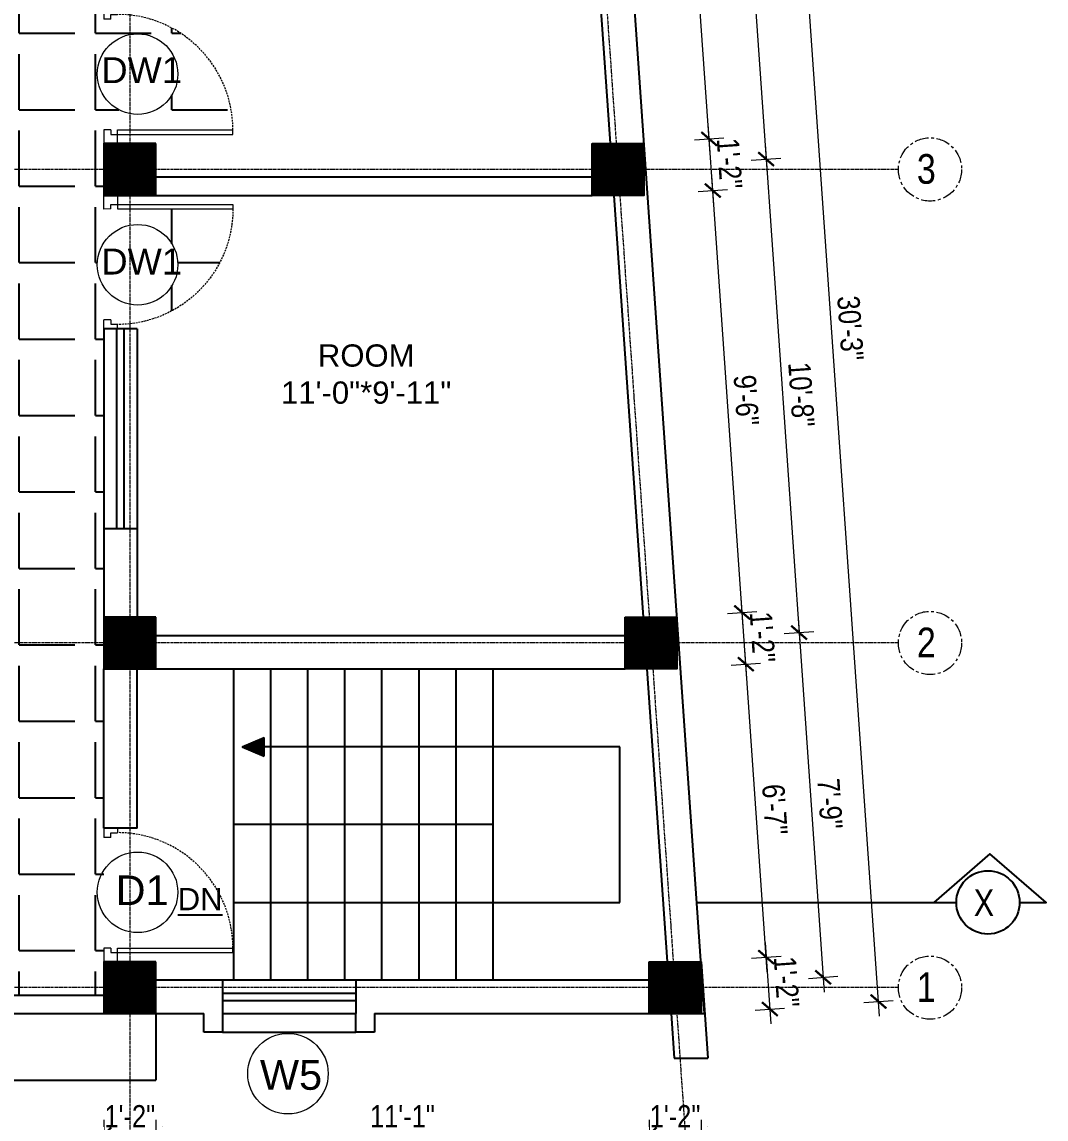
# Model space of a CAD drawing. Header units: inches. Extents: x -5142662 to -4941318, y -3361958 to -3160563.
# Drawn here: x -5010082.3 to -5009805.9, y -3260456.7 to -3260160.7 of the extents above; entities that cross this region are included whole.
import ezdxf

# ---------------------------------------------------------------- set-up
doc = ezdxf.new("R2010")
doc.units = ezdxf.units.IN
doc.header["$LTSCALE"] = 2
doc.header["$MEASUREMENT"] = 0
doc.header["$PDMODE"] = 34
doc.linetypes.add('CENTER', pattern=[2, 1.25, -0.25, 0.25, -0.25])
doc.linetypes.add('HIDDEN', pattern=[0.375, 0.25, -0.125])
doc.layers.get('0').update_dxf_attribs({"linetype": 'CONTINUOUS'})
doc.layers.get('DEFPOINTS').update_dxf_attribs({"color": 141, "linetype": 'CONTINUOUS'})
doc.layers.add('A-Hatch', color=7, linetype='CONTINUOUS')
for name, color, linetype, lineweight in [('Annotate-Lite.w', 177, 'CONTINUOUS', 9), ('Annotations-Bold.w', 177, 'CONTINUOUS', 13), ('DIM 1-100', 4, 'CONTINUOUS', 13), ('Door-Window.w', 4, 'CONTINUOUS', 15), ('TEXT', 181, 'CONTINUOUS', 25)]:
    doc.layers.add(name, color=color, linetype=linetype, lineweight=lineweight)
doc.styles.add('ARAIL', font='ARIALN.TTF')
doc.styles.add('arial.', font='arial.ttf')
doc.styles.add('gaurav', font='arial.ttf')
doc.styles.get("Standard").update_dxf_attribs({"font": 'ARIALN.TTF'})
doc.dimstyles.new('1 by 96', dxfattribs={"dimtxt": 6, "dimasz": 4, "dimexe": 4, "dimexo": 4, "dimgap": 2, "dimtad": 1, "dimdec": 0, "dimzin": 0, "dimdsep": 46, "dimlunit": 4, "dimtxsty": 'Standard', "dimblk": 'ARCHTICK', "dimcen": 0, "dimdle": 4, "dimadec": 0, "dimazin": 0, "dimtfac": 1, "dimtdec": 0, "dimtix": 1, "dimtofl": 0, "dimtmove": 1, "dimatfit": 3, "dimldrblk": 'ARCHTICK', "dimfxl": 4, "dimfxlon": 1, "dimtolj": 1, "dimtzin": 0, "dimlwd": -1, "dimlwe": -1, "dimarcsym": 0})
pattern_1 = [(45, (80572.6542, -1619.9974), (-0.0883883476483, 0.0883883476483), [])]

# ---------------------------------------------------------------- blocks, each defined once
blk = doc.blocks.new('3-0')
at = {"ltscale": 3}
for p, q in [((11063.05, 10097.68), (11065.97, 10099.9)), ((11065.25, 10097.81), (11066.71, 10098.92)), ((11065.97, 10099.9), (11066.71, 10098.92)), ((11063.05, 10097.68), (11064.53, 10095.73)), ((11065.99, 10096.84), (11064.53, 10095.73)), ((11065.99, 10096.84), (11065.25, 10097.81)), ((11085.5, 10074.13), (11110.32, 10092.96)), ((11111.05, 10091.97), (11110.32, 10092.96)), ((11086.24, 10073.15), (11111.05, 10091.97)), ((11084.04, 10073.02), (11082.57, 10071.91)), ((11084.04, 10073.02), (11084.78, 10072.04)), ((11084.78, 10072.04), (11086.24, 10073.15)), ((11086.24, 10073.15), (11085.5, 10074.13)), ((11087.72, 10071.2), (11086.24, 10073.15)), ((11082.57, 10071.91), (11084.79, 10068.98)), ((11084.79, 10068.98), (11087.72, 10071.2))]:
    blk.add_line(p, q, dxfattribs=at)
at = {"layer": 'Door-Window.w', "color": 9, "linetype": 'HIDDEN', "lineweight": 18}
blk.add_arc((11085.5, 10074.13), 31.16, 37.1906, 127.1465, dxfattribs=at)
blk = doc.blocks.new('_ArchTick')
at = {"color": 0, "linetype": 'ByBlock', "const_width": 0.15}
blk.add_lwpolyline([(-0.5, -0.5), (0.5, 0.5)], dxfattribs=at)
blk = doc.blocks.new('*D925')
at = {"layer": 'DEFPOINTS', "color": 0, "ltscale": 0.5, "transparency": 16777216}
for p in [(-5010175.2, -3260428.23), (-5010060.2, -3260428.23), (-5010060.2, -3260460.93)]:
    blk.add_point(p, dxfattribs=at)
at = {"layer": 'DIM 1-100', "color": 0, "ltscale": 0.5, "transparency": 16777216}
for p, q in [((-5010175.2, -3260456.93), (-5010175.2, -3260464.93)), ((-5010060.2, -3260456.93), (-5010060.2, -3260464.93)), ((-5010179.2, -3260460.93), (-5010056.2, -3260460.93))]:
    blk.add_line(p, q, dxfattribs=at)
at = {"layer": 'DIM 1-100', "color": 0, "ltscale": 0.5, "transparency": 16777216, "xscale": 4, "yscale": 4, "zscale": 4, "rotation": 180}
blk.add_blockref('_ArchTick', (-5010175.2, -3260460.93), dxfattribs=at)
at = {"layer": 'DIM 1-100', "color": 0, "ltscale": 0.5, "transparency": 16777216, "xscale": 4, "yscale": 4, "zscale": 4}
blk.add_blockref('_ArchTick', (-5010060.2, -3260460.93), dxfattribs=at)
at = {"layer": 'DIM 1-100', "color": 0, "ltscale": 0.5, "transparency": 16777216, "insert": (-5010117.7, -3260455.87), "char_height": 6, "attachment_point": 5}
blk.add_mtext('\\A1;9\'-7"', dxfattribs=at)
blk = doc.blocks.new('*D926')
at = {"layer": 'DEFPOINTS', "color": 0, "ltscale": 0.5, "transparency": 16777216}
for p in [(-5010060.2, -3260428.23), (-5010046.2, -3260428.23), (-5010046.2, -3260460.93)]:
    blk.add_point(p, dxfattribs=at)
at = {"layer": 'DIM 1-100', "color": 0, "ltscale": 0.5, "transparency": 16777216}
for p, q in [((-5010060.2, -3260456.93), (-5010060.2, -3260464.93)), ((-5010046.2, -3260456.93), (-5010046.2, -3260464.93)), ((-5010064.2, -3260460.93), (-5010042.2, -3260460.93))]:
    blk.add_line(p, q, dxfattribs=at)
at = {"layer": 'DIM 1-100', "color": 0, "ltscale": 0.5, "transparency": 16777216, "xscale": 4, "yscale": 4, "zscale": 4, "rotation": 180}
blk.add_blockref('_ArchTick', (-5010060.2, -3260460.93), dxfattribs=at)
at = {"layer": 'DIM 1-100', "color": 0, "ltscale": 0.5, "transparency": 16777216, "xscale": 4, "yscale": 4, "zscale": 4}
blk.add_blockref('_ArchTick', (-5010046.2, -3260460.93), dxfattribs=at)
at = {"layer": 'DIM 1-100', "color": 0, "ltscale": 0.5, "transparency": 16777216, "insert": (-5010053.2, -3260455.92), "char_height": 6, "attachment_point": 5}
blk.add_mtext('\\A1;1\'-2"', dxfattribs=at)
blk = doc.blocks.new('*D927')
at = {"layer": 'DEFPOINTS', "color": 0, "ltscale": 0.5, "transparency": 16777216}
for p in [(-5010046.2, -3260428.23), (-5009913.05, -3260428.23), (-5009913.05, -3260460.93)]:
    blk.add_point(p, dxfattribs=at)
at = {"layer": 'DIM 1-100', "color": 0, "ltscale": 0.5, "transparency": 16777216}
for p, q in [((-5010046.2, -3260456.93), (-5010046.2, -3260464.93)), ((-5009913.05, -3260456.93), (-5009913.05, -3260464.93)), ((-5010050.2, -3260460.93), (-5009909.05, -3260460.93))]:
    blk.add_line(p, q, dxfattribs=at)
at = {"layer": 'DIM 1-100', "color": 0, "ltscale": 0.5, "transparency": 16777216, "xscale": 4, "yscale": 4, "zscale": 4, "rotation": 180}
blk.add_blockref('_ArchTick', (-5010046.2, -3260460.93), dxfattribs=at)
at = {"layer": 'DIM 1-100', "color": 0, "ltscale": 0.5, "transparency": 16777216, "xscale": 4, "yscale": 4, "zscale": 4}
blk.add_blockref('_ArchTick', (-5009913.05, -3260460.93), dxfattribs=at)
at = {"layer": 'DIM 1-100', "color": 0, "ltscale": 0.5, "transparency": 16777216, "insert": (-5009979.63, -3260455.92), "char_height": 6, "attachment_point": 5}
blk.add_mtext('\\A1;11\'-1"', dxfattribs=at)
blk = doc.blocks.new('*D928')
at = {"layer": 'DEFPOINTS', "color": 0, "ltscale": 0.5, "transparency": 16777216}
for p in [(-5009913.05, -3260428.23), (-5009899.05, -3260428.23), (-5009899.05, -3260460.93)]:
    blk.add_point(p, dxfattribs=at)
at = {"layer": 'DIM 1-100', "color": 0, "ltscale": 0.5, "transparency": 16777216}
for p, q in [((-5009913.05, -3260456.93), (-5009913.05, -3260464.93)), ((-5009899.05, -3260456.93), (-5009899.05, -3260464.93)), ((-5009917.05, -3260460.93), (-5009895.05, -3260460.93))]:
    blk.add_line(p, q, dxfattribs=at)
at = {"layer": 'DIM 1-100', "color": 0, "ltscale": 0.5, "transparency": 16777216, "xscale": 4, "yscale": 4, "zscale": 4, "rotation": 180}
blk.add_blockref('_ArchTick', (-5009913.05, -3260460.93), dxfattribs=at)
at = {"layer": 'DIM 1-100', "color": 0, "ltscale": 0.5, "transparency": 16777216, "xscale": 4, "yscale": 4, "zscale": 4}
blk.add_blockref('_ArchTick', (-5009899.05, -3260460.93), dxfattribs=at)
at = {"layer": 'DIM 1-100', "color": 0, "ltscale": 0.5, "transparency": 16777216, "insert": (-5009906.05, -3260455.92), "char_height": 6, "attachment_point": 5}
blk.add_mtext('\\A1;1\'-2"', dxfattribs=at)
blk = doc.blocks.new('*D929')
at = {"layer": 'DEFPOINTS', "color": 0, "ltscale": 0.5, "transparency": 16777216}
for p in [(-5010182.2, -3260421.23), (-5010053.2, -3260421.23), (-5010053.2, -3260470.7)]:
    blk.add_point(p, dxfattribs=at)
at = {"layer": 'DIM 1-100', "color": 0, "ltscale": 0.5, "transparency": 16777216}
for p, q in [((-5010182.2, -3260466.7), (-5010182.2, -3260474.7)), ((-5010053.2, -3260466.7), (-5010053.2, -3260474.7)), ((-5010186.2, -3260470.7), (-5010049.2, -3260470.7))]:
    blk.add_line(p, q, dxfattribs=at)
at = {"layer": 'DIM 1-100', "color": 0, "ltscale": 0.5, "transparency": 16777216, "xscale": 4, "yscale": 4, "zscale": 4, "rotation": 180}
blk.add_blockref('_ArchTick', (-5010182.2, -3260470.7), dxfattribs=at)
at = {"layer": 'DIM 1-100', "color": 0, "ltscale": 0.5, "transparency": 16777216, "xscale": 4, "yscale": 4, "zscale": 4}
blk.add_blockref('_ArchTick', (-5010053.2, -3260470.7), dxfattribs=at)
at = {"layer": 'DIM 1-100', "color": 0, "ltscale": 0.5, "transparency": 16777216, "insert": (-5010117.7, -3260465.63), "char_height": 6, "attachment_point": 5}
blk.add_mtext('\\A1;10\'-9"', dxfattribs=at)
blk = doc.blocks.new('*D930')
at = {"layer": 'DEFPOINTS', "color": 0, "ltscale": 0.5, "transparency": 16777216}
for p in [(-5010053.2, -3260421.23), (-5009906.05, -3260421.23), (-5009906.05, -3260470.7)]:
    blk.add_point(p, dxfattribs=at)
at = {"layer": 'DIM 1-100', "color": 0, "ltscale": 0.5, "transparency": 16777216}
for p, q in [((-5010053.2, -3260466.7), (-5010053.2, -3260474.7)), ((-5009906.05, -3260466.7), (-5009906.05, -3260474.7)), ((-5010057.2, -3260470.7), (-5009902.05, -3260470.7))]:
    blk.add_line(p, q, dxfattribs=at)
at = {"layer": 'DIM 1-100', "color": 0, "ltscale": 0.5, "transparency": 16777216, "xscale": 4, "yscale": 4, "zscale": 4, "rotation": 180}
blk.add_blockref('_ArchTick', (-5010053.2, -3260470.7), dxfattribs=at)
at = {"layer": 'DIM 1-100', "color": 0, "ltscale": 0.5, "transparency": 16777216, "xscale": 4, "yscale": 4, "zscale": 4}
blk.add_blockref('_ArchTick', (-5009906.05, -3260470.7), dxfattribs=at)
at = {"layer": 'DIM 1-100', "color": 0, "ltscale": 0.5, "transparency": 16777216, "insert": (-5009979.63, -3260465.63), "char_height": 6, "attachment_point": 5}
blk.add_mtext('\\A1;12\'-3"', dxfattribs=at)
blk = doc.blocks.new('*D931')
at = {"layer": 'DEFPOINTS', "color": 0, "ltscale": 0.5, "transparency": 16777216}
for p in [(-5010189.2, -3260428.23), (-5009898.08, -3260428.23), (-5009898.08, -3260483.17)]:
    blk.add_point(p, dxfattribs=at)
at = {"layer": 'DIM 1-100', "color": 0, "ltscale": 0.5, "transparency": 16777216}
for p, q in [((-5010189.2, -3260479.17), (-5010189.2, -3260487.17)), ((-5009898.08, -3260479.17), (-5009898.08, -3260487.17)), ((-5010193.2, -3260483.17), (-5009894.08, -3260483.17))]:
    blk.add_line(p, q, dxfattribs=at)
at = {"layer": 'DIM 1-100', "color": 0, "ltscale": 0.5, "transparency": 16777216, "xscale": 4, "yscale": 4, "zscale": 4, "rotation": 180}
blk.add_blockref('_ArchTick', (-5010189.2, -3260483.17), dxfattribs=at)
at = {"layer": 'DIM 1-100', "color": 0, "ltscale": 0.5, "transparency": 16777216, "xscale": 4, "yscale": 4, "zscale": 4}
blk.add_blockref('_ArchTick', (-5009898.08, -3260483.17), dxfattribs=at)
at = {"layer": 'DIM 1-100', "color": 0, "ltscale": 0.5, "transparency": 16777216, "insert": (-5010043.64, -3260478.1), "char_height": 6, "attachment_point": 5}
blk.add_mtext('\\A1;24\'-3"', dxfattribs=at)
blk = doc.blocks.new('*D932')
at = {"layer": 'DEFPOINTS', "color": 0, "ltscale": 0.5, "transparency": 16777216}
for p in [(-5009899.05, -3260414.23), (-5009880.47, -3260427), (-5009898.08, -3260428.23)]:
    blk.add_point(p, dxfattribs=at)
at = {"layer": 'DIM 1-100', "color": 0, "ltscale": 0.5, "transparency": 16777216}
for p, q in [((-5009881.73, -3260409.01), (-5009880.19, -3260430.99)), ((-5009885.44, -3260413.28), (-5009877.46, -3260412.72)), ((-5009884.46, -3260427.28), (-5009876.48, -3260426.72))]:
    blk.add_line(p, q, dxfattribs=at)
at = {"layer": 'DIM 1-100', "color": 0, "ltscale": 0.5, "transparency": 16777216, "xscale": 4, "yscale": 4, "zscale": 4}
for p, rotation in [((-5009881.45, -3260413), 93.98810611649257), ((-5009880.47, -3260427), 273.9881061164926)]:
    blk.add_blockref('_ArchTick', p, dxfattribs=dict(at, rotation=rotation))
at = {"layer": 'DIM 1-100', "color": 0, "ltscale": 0.5, "transparency": 16777216, "insert": (-5009875.96, -3260419.65), "char_height": 6, "attachment_point": 5, "rotation": 273.9881}
blk.add_mtext('\\A1;1\'-2"', dxfattribs=at)
blk = doc.blocks.new('*D933')
at = {"layer": 'DEFPOINTS', "color": 0, "ltscale": 0.5, "transparency": 16777216}
for p in [(-5009905.19, -3260335.23), (-5009886.96, -3260333.96), (-5009899.05, -3260414.23)]:
    blk.add_point(p, dxfattribs=at)
at = {"layer": 'DIM 1-100', "color": 0, "ltscale": 0.5, "transparency": 16777216}
for p, q in [((-5009881.17, -3260416.99), (-5009887.24, -3260329.97)), ((-5009890.95, -3260334.23), (-5009882.97, -3260333.68)), ((-5009885.44, -3260413.28), (-5009877.46, -3260412.72))]:
    blk.add_line(p, q, dxfattribs=at)
at = {"layer": 'DIM 1-100', "color": 0, "ltscale": 0.5, "transparency": 16777216, "xscale": 4, "yscale": 4, "zscale": 4}
for p, rotation in [((-5009886.96, -3260333.96), 93.98810609594732), ((-5009881.45, -3260413), 273.9881060959473)]:
    blk.add_blockref('_ArchTick', p, dxfattribs=dict(at, rotation=rotation))
at = {"layer": 'DIM 1-100', "color": 0, "ltscale": 0.5, "transparency": 16777216, "insert": (-5009879.15, -3260373.13), "char_height": 6, "attachment_point": 5, "rotation": 273.9881}
blk.add_mtext('\\A1;6\'-7"', dxfattribs=at)
blk = doc.blocks.new('*D934')
at = {"layer": 'DEFPOINTS', "color": 0, "ltscale": 0.5, "transparency": 16777216}
for p in [(-5009887.93, -3260320), (-5009905.54, -3260321.23), (-5009905.19, -3260335.23)]:
    blk.add_point(p, dxfattribs=at)
at = {"layer": 'DIM 1-100', "color": 0, "ltscale": 0.5, "transparency": 16777216}
for p, q in [((-5009886.68, -3260337.95), (-5009888.21, -3260316.01)), ((-5009891.92, -3260320.28), (-5009883.94, -3260319.72)), ((-5009890.95, -3260334.23), (-5009882.97, -3260333.68))]:
    blk.add_line(p, q, dxfattribs=at)
at = {"layer": 'DIM 1-100', "color": 0, "ltscale": 0.5, "transparency": 16777216, "xscale": 4, "yscale": 4, "zscale": 4}
for p, rotation in [((-5009887.93, -3260320), 93.98810609594732), ((-5009886.96, -3260333.96), 273.9881060959473)]:
    blk.add_blockref('_ArchTick', p, dxfattribs=dict(at, rotation=rotation))
at = {"layer": 'DIM 1-100', "color": 0, "ltscale": 0.5, "transparency": 16777216, "insert": (-5009882.45, -3260326.63), "char_height": 6, "attachment_point": 5, "rotation": 273.9881}
blk.add_mtext('\\A1;1\'-2"', dxfattribs=at)
blk = doc.blocks.new('*D908')
at = {"layer": 'DEFPOINTS', "color": 0, "ltscale": 0.5, "transparency": 16777216}
for p in [(-5009914.44, -3260207.47), (-5009895.87, -3260206.17), (-5009905.54, -3260321.23)]:
    blk.add_point(p, dxfattribs=at)
at = {"layer": 'DIM 1-100', "color": 0, "ltscale": 0.5, "transparency": 16777216}
for p, q in [((-5009887.65, -3260323.99), (-5009896.15, -3260202.18)), ((-5009899.86, -3260206.45), (-5009891.88, -3260205.89)), ((-5009891.92, -3260320.28), (-5009883.94, -3260319.72))]:
    blk.add_line(p, q, dxfattribs=at)
at = {"layer": 'DIM 1-100', "color": 0, "ltscale": 0.5, "transparency": 16777216, "xscale": 4, "yscale": 4, "zscale": 4}
for p, rotation in [((-5009895.87, -3260206.17), 93.98810609594732), ((-5009887.93, -3260320), 273.9881060959473)]:
    blk.add_blockref('_ArchTick', p, dxfattribs=dict(at, rotation=rotation))
at = {"layer": 'DIM 1-100', "color": 0, "ltscale": 0.5, "transparency": 16777216, "insert": (-5009886.85, -3260262.73), "char_height": 6, "attachment_point": 5, "rotation": 273.9881}
blk.add_mtext('\\A1;9\'-6"', dxfattribs=at)
blk = doc.blocks.new('*D909')
at = {"layer": 'DEFPOINTS', "color": 0, "ltscale": 0.5, "transparency": 16777216}
for p in [(-5009914.44, -3260193.47), (-5009896.84, -3260192.24), (-5009914.44, -3260207.47)]:
    blk.add_point(p, dxfattribs=at)
at = {"layer": 'DIM 1-100', "color": 0, "ltscale": 0.5, "transparency": 16777216}
for p, q in [((-5009895.59, -3260210.16), (-5009897.12, -3260188.25)), ((-5009900.83, -3260192.52), (-5009892.85, -3260191.96)), ((-5009899.86, -3260206.45), (-5009891.88, -3260205.89))]:
    blk.add_line(p, q, dxfattribs=at)
at = {"layer": 'DIM 1-100', "color": 0, "ltscale": 0.5, "transparency": 16777216, "xscale": 4, "yscale": 4, "zscale": 4}
for p, rotation in [((-5009896.84, -3260192.24), 93.98810609594732), ((-5009895.87, -3260206.17), 273.9881060959473)]:
    blk.add_blockref('_ArchTick', p, dxfattribs=dict(at, rotation=rotation))
at = {"layer": 'DIM 1-100', "color": 0, "ltscale": 0.5, "transparency": 16777216, "insert": (-5009891.35, -3260198.86), "char_height": 6, "attachment_point": 5, "rotation": 273.9881}
blk.add_mtext('\\A1;1\'-2"', dxfattribs=at)
blk = doc.blocks.new('*D910')
at = {"layer": 'DEFPOINTS', "color": 0, "ltscale": 0.5, "transparency": 16777216}
for p in [(-5009904.78, -3260078.33), (-5009923.36, -3260079.63), (-5009914.44, -3260193.47)]:
    blk.add_point(p, dxfattribs=at)
at = {"layer": 'DIM 1-100', "color": 0, "ltscale": 0.5, "transparency": 16777216}
for p, q in [((-5009896.56, -3260196.23), (-5009905.06, -3260074.34)), ((-5009908.77, -3260078.61), (-5009900.79, -3260078.06)), ((-5009900.83, -3260192.52), (-5009892.85, -3260191.96))]:
    blk.add_line(p, q, dxfattribs=at)
at = {"layer": 'DIM 1-100', "color": 0, "ltscale": 0.5, "transparency": 16777216, "xscale": 4, "yscale": 4, "zscale": 4}
for p, rotation in [((-5009904.78, -3260078.33), 93.98810609594732), ((-5009896.84, -3260192.24), 273.9881060959473)]:
    blk.add_blockref('_ArchTick', p, dxfattribs=dict(at, rotation=rotation))
at = {"layer": 'DIM 1-100', "color": 0, "ltscale": 0.5, "transparency": 16777216, "insert": (-5009895.76, -3260134.94), "char_height": 6, "attachment_point": 5, "rotation": 273.9881}
blk.add_mtext('\\A1;9\'-6"', dxfattribs=at)
blk = doc.blocks.new('*D914')
at = {"layer": 'DEFPOINTS', "color": 0, "ltscale": 0.5, "transparency": 16777216}
for p in [(-5009930.36, -3260072.63), (-5009881.48, -3260197.68), (-5009921.44, -3260200.47)]:
    blk.add_point(p, dxfattribs=at)
at = {"layer": 'DIM 1-100', "color": 0, "ltscale": 0.5, "transparency": 16777216}
for p, q in [((-5009890.68, -3260065.85), (-5009881.21, -3260201.67)), ((-5009894.39, -3260070.12), (-5009886.41, -3260069.56)), ((-5009885.47, -3260197.96), (-5009877.49, -3260197.4))]:
    blk.add_line(p, q, dxfattribs=at)
at = {"layer": 'DIM 1-100', "color": 0, "ltscale": 0.5, "transparency": 16777216, "xscale": 4, "yscale": 4, "zscale": 4}
for p, rotation in [((-5009890.4, -3260069.84), 93.98810611419698), ((-5009881.48, -3260197.68), 273.988106114197)]:
    blk.add_blockref('_ArchTick', p, dxfattribs=dict(at, rotation=rotation))
at = {"layer": 'DIM 1-100', "color": 0, "ltscale": 0.5, "transparency": 16777216, "insert": (-5009880.89, -3260133.41), "char_height": 6, "attachment_point": 5, "rotation": 273.9881}
blk.add_mtext('\\A1;10\'-8"', dxfattribs=at)
blk = doc.blocks.new('*D915')
at = {"layer": 'DEFPOINTS', "color": 0, "ltscale": 0.5, "transparency": 16777216}
for p in [(-5009921.44, -3260200.47), (-5009872.58, -3260325.44), (-5009912.54, -3260328.23)]:
    blk.add_point(p, dxfattribs=at)
at = {"layer": 'DIM 1-100', "color": 0, "ltscale": 0.5, "transparency": 16777216}
for p, q in [((-5009881.76, -3260193.69), (-5009872.3, -3260329.43)), ((-5009885.47, -3260197.96), (-5009877.49, -3260197.4)), ((-5009876.57, -3260325.72), (-5009868.59, -3260325.16))]:
    blk.add_line(p, q, dxfattribs=at)
at = {"layer": 'DIM 1-100', "color": 0, "ltscale": 0.5, "transparency": 16777216, "xscale": 4, "yscale": 4, "zscale": 4}
for p, rotation in [((-5009881.48, -3260197.68), 93.98810609594732), ((-5009872.58, -3260325.44), 273.9881060959473)]:
    blk.add_blockref('_ArchTick', p, dxfattribs=dict(at, rotation=rotation))
at = {"layer": 'DIM 1-100', "color": 0, "ltscale": 0.5, "transparency": 16777216, "insert": (-5009871.98, -3260261.21), "char_height": 6, "attachment_point": 5, "rotation": 273.9881}
blk.add_mtext('\\A1;10\'-8"', dxfattribs=at)
blk = doc.blocks.new('*D916')
at = {"layer": 'DEFPOINTS', "color": 0, "ltscale": 0.5, "transparency": 16777216}
for p in [(-5009912.54, -3260328.23), (-5009866.09, -3260418.44), (-5009906.05, -3260421.23)]:
    blk.add_point(p, dxfattribs=at)
at = {"layer": 'DIM 1-100', "color": 0, "ltscale": 0.5, "transparency": 16777216}
for p, q in [((-5009872.86, -3260321.45), (-5009865.82, -3260422.43)), ((-5009876.57, -3260325.72), (-5009868.59, -3260325.16)), ((-5009870.08, -3260418.72), (-5009862.1, -3260418.16))]:
    blk.add_line(p, q, dxfattribs=at)
at = {"layer": 'DIM 1-100', "color": 0, "ltscale": 0.5, "transparency": 16777216, "xscale": 4, "yscale": 4, "zscale": 4}
for p, rotation in [((-5009872.58, -3260325.44), 93.98810609594732), ((-5009866.09, -3260418.44), 273.9881060959473)]:
    blk.add_blockref('_ArchTick', p, dxfattribs=dict(at, rotation=rotation))
at = {"layer": 'DIM 1-100', "color": 0, "ltscale": 0.5, "transparency": 16777216, "insert": (-5009864.28, -3260371.59), "char_height": 6, "attachment_point": 5, "rotation": 273.9881}
blk.add_mtext('\\A1;7\'-9"', dxfattribs=at)
blk = doc.blocks.new('*D918')
at = {"layer": 'DEFPOINTS', "color": 0, "ltscale": 0.5, "transparency": 16777216}
for p in [(-5009876.43, -3260062.36), (-5009923.36, -3260065.63), (-5009898.08, -3260428.23)]:
    blk.add_point(p, dxfattribs=at)
at = {"layer": 'DIM 1-100', "color": 0, "ltscale": 0.5, "transparency": 16777216}
for p, q in [((-5009850.88, -3260428.95), (-5009876.71, -3260058.37)), ((-5009880.43, -3260062.64), (-5009872.44, -3260062.08)), ((-5009855.15, -3260425.23), (-5009847.16, -3260424.68))]:
    blk.add_line(p, q, dxfattribs=at)
at = {"layer": 'DIM 1-100', "color": 0, "ltscale": 0.5, "transparency": 16777216, "xscale": 4, "yscale": 4, "zscale": 4}
for p, rotation in [((-5009876.43, -3260062.36), 93.98810611425189), ((-5009851.16, -3260424.96), 273.9881061142519)]:
    blk.add_blockref('_ArchTick', p, dxfattribs=dict(at, rotation=rotation))
at = {"layer": 'DIM 1-100', "color": 0, "ltscale": 0.5, "transparency": 16777216, "insert": (-5009858.74, -3260243.3), "char_height": 6, "attachment_point": 5, "rotation": 273.9881}
blk.add_mtext('\\A1;30\'-3"', dxfattribs=at)

msp = doc.modelspace()

# ---------------------------------------------------------------- hatches: boundary and pattern name
at = {"layer": 'A-Hatch', "ltscale": 0.5}
h = msp.add_hatch(dxfattribs=at)
h.set_pattern_fill('ANGLE', color=256, scale=75)
h.set_pattern_definition([(0, (79981.295, -1619.997), (0, 20.625), [15, -5.625]), (90, (79981.295, -1619.997), (-20.625, 1e-15), [15, -5.625])])
h.paths.add_polyline_path([(-5010060.2, -3260079.63), (-5010060.2, -3260065.63), (-5010051.2, -3260065.63), (-5010051.2, -3260019.69), (-5010060.2, -3260019.69), (-5010060.2, -3260010.75), (-5010175.2, -3260028.38), (-5010175.2, -3260039.47), (-5010184.2, -3260039.47), (-5010184.2, -3260193.47), (-5010175.2, -3260193.47), (-5010175.2, -3260207.47), (-5010184.2, -3260207.47), (-5010184.2, -3260321.23), (-5010175.2, -3260321.23), (-5010175.2, -3260335.23), (-5010184.2, -3260335.23), (-5010184.2, -3260414.23), (-5010175.2, -3260414.23), (-5010175.2, -3260423.23), (-5010060.2, -3260423.23), (-5010060.2, -3260414.23), (-5010060.2, -3260335.23), (-5010060.2, -3260321.23), (-5010060.2, -3260243.47), (-5010060.17, -3260241.02), (-5010058.34, -3260241.02), (-5010058.34, -3260242.24), (-5010056.5, -3260242.24), (-5010056.5, -3260242.3, 0.413988), (-5010025.37, -3260211.14), (-5010056.52, -3260211.14), (-5010056.52, -3260209.92), (-5010058.36, -3260209.92), (-5010058.36, -3260211.14), (-5010060.2, -3260211.14), (-5010060.2, -3260207.47), (-5010060.2, -3260193.47), (-5010060.2, -3260189.8), (-5010058.36, -3260189.8), (-5010058.36, -3260191.02), (-5010056.52, -3260191.02), (-5010056.52, -3260189.8), (-5010025.37, -3260189.8, 0.413988), (-5010056.5, -3260158.64), (-5010056.5, -3260158.69), (-5010058.34, -3260158.69), (-5010058.34, -3260159.92), (-5010060.17, -3260159.92), (-5010060.17, -3260157.47), (-5010060.2, -3260157.47), (-5010060.2, -3260150.47)])
h.paths.add_polyline_path([(-5010040.24, -3260174.75, -1), (-5010061.95, -3260174.75, -1)], flags=16)
h.paths.add_polyline_path([(-5010040.24, -3260226.19, -1), (-5010061.95, -3260226.19, -1)], flags=16)
h.paths.add_polyline_path([(-5010143.41, -3260216.51), (-5010100.36, -3260216.51), (-5010100.36, -3260194.04), (-5010143.41, -3260194.04)], flags=24)
h.paths.add_polyline_path([(-5010063.35, -3260232.67), (-5010038.12, -3260232.67), (-5010038.12, -3260218.25), (-5010063.35, -3260218.25)], flags=24)
h.paths.add_polyline_path([(-5010063.35, -3260181.04), (-5010038.12, -3260181.04), (-5010038.12, -3260166.62), (-5010063.35, -3260166.62)], flags=24)
h = msp.add_hatch(dxfattribs=at)
h.set_pattern_fill('ANSI31', color=256)
h.set_pattern_definition(pattern_1)
h.paths.add_polyline_path([(-5010046.2, -3260193.47), (-5010060.2, -3260193.47), (-5010060.2, -3260207.47), (-5010046.2, -3260207.47)])
h = msp.add_hatch(dxfattribs=at)
h.set_pattern_fill('ANSI31', color=256)
h.set_pattern_definition(pattern_1)
h.paths.add_polyline_path([(-5009914.44, -3260193.47), (-5009928.44, -3260193.47), (-5009928.44, -3260207.47), (-5009914.44, -3260207.47)])
h = msp.add_hatch(dxfattribs=at)
h.set_pattern_fill('ANSI31', color=256)
h.set_pattern_definition(pattern_1)
h.paths.add_polyline_path([(-5010046.2, -3260321.23), (-5010060.2, -3260321.23), (-5010060.2, -3260333.01), (-5010060.2, -3260333.01), (-5010060.2, -3260335.23), (-5010046.2, -3260335.23)])
h = msp.add_hatch(dxfattribs=at)
h.set_pattern_fill('ANSI31', color=256)
h.set_pattern_definition([(45, (80572.30561, -1619.9974), (-0.0883883476483, 0.0883883476483), [])])
h.paths.add_polyline_path([(-5009905.54, -3260321.23), (-5009919.54, -3260321.23), (-5009919.54, -3260335.23), (-5009905.54, -3260335.23)])
h = msp.add_hatch(dxfattribs=at)
h.set_pattern_fill('ANSI31', color=256)
h.set_pattern_definition([(45, (81243.51599, -1619.9974), (-0.0883883476483, 0.0883883476483), [])])
h.paths.add_polyline_path([(-5010016.94, -3260358.74), (-5010016.94, -3260353.72), (-5010022.86, -3260356.23)])
h = msp.add_hatch(dxfattribs=at)
h.set_pattern_fill('ANSI31', color=256)
h.set_pattern_definition(pattern_1)
h.paths.add_polyline_path([(-5010046.2, -3260414.23), (-5010060.2, -3260414.23), (-5010060.2, -3260428.23), (-5010046.2, -3260428.23)])
h = msp.add_hatch(dxfattribs=at)
h.set_pattern_fill('ANSI31', color=256)
h.set_pattern_definition(pattern_1)
h.paths.add_polyline_path([(-5009899.05, -3260414.23), (-5009913.05, -3260414.23), (-5009913.05, -3260428.23), (-5009899.05, -3260428.23)])

# ---------------------------------------------------------------- linework, layer by layer
at = {"ltscale": 0.5}
for p, q in [((-5009898.08, -3260428.23), (-5009924.61, -3260047.63)), ((-5009923.47, -3260193.47), (-5009931.4, -3260079.63)), ((-5010046.2, -3260202.47), (-5009928.44, -3260202.47)), ((-5010046.2, -3260207.47), (-5009928.44, -3260207.47)), ((-5009914.56, -3260321.23), (-5009922.49, -3260207.47)), ((-5010060.2, -3260243.47), (-5010060.2, -3260321.23)), ((-5010051.2, -3260243.47), (-5010060.2, -3260243.47)), ((-5010056.7, -3260297.47), (-5010056.7, -3260243.47)), ((-5010054.7, -3260297.47), (-5010054.7, -3260243.47)), ((-5010051.2, -3260243.47), (-5010051.2, -3260321.23)), ((-5010051.2, -3260297.47), (-5010060.2, -3260297.47)), ((-5010046.2, -3260326.23), (-5009919.54, -3260326.23)), ((-5010060.2, -3260378.23), (-5010060.2, -3260335.23)), ((-5010051.2, -3260378.23), (-5010051.2, -3260335.23)), ((-5010046.2, -3260335.23), (-5009919.54, -3260335.23)), ((-5010025.23, -3260335.23), (-5010025.23, -3260377.23)), ((-5010015.23, -3260335.23), (-5010015.23, -3260377.23)), ((-5010005.23, -3260335.23), (-5010005.23, -3260377.23)), ((-5009995.23, -3260335.23), (-5009995.23, -3260377.23)), ((-5009985.23, -3260335.23), (-5009985.23, -3260377.23)), ((-5009975.23, -3260335.23), (-5009975.23, -3260377.23)), ((-5009965.23, -3260335.23), (-5009965.23, -3260377.23)), ((-5009955.23, -3260335.23), (-5009955.23, -3260377.23)), ((-5009908.07, -3260414.23), (-5009913.58, -3260335.23)), ((-5010022.86, -3260356.23), (-5010016.94, -3260353.72)), ((-5010022.86, -3260356.23), (-5010016.94, -3260358.74)), ((-5010016.94, -3260358.74), (-5010016.94, -3260353.72)), ((-5009920.95, -3260356.23), (-5010016.94, -3260356.23)), ((-5009920.95, -3260398.23), (-5009920.95, -3260356.23)), ((-5009955.23, -3260377.23), (-5010025.23, -3260377.23)), ((-5010025.23, -3260377.23), (-5010025.23, -3260419.23)), ((-5010015.23, -3260377.23), (-5010015.23, -3260419.23)), ((-5010005.23, -3260377.23), (-5010005.23, -3260419.23)), ((-5009995.23, -3260377.23), (-5009995.23, -3260419.23)), ((-5009985.23, -3260377.23), (-5009985.23, -3260419.23)), ((-5009975.23, -3260377.23), (-5009975.23, -3260419.23)), ((-5009965.23, -3260377.23), (-5009965.23, -3260419.23)), ((-5009955.23, -3260377.23), (-5009955.23, -3260419.23)), ((-5010051.2, -3260378.23), (-5010060.2, -3260378.23)), ((-5010025.23, -3260398.23), (-5009920.95, -3260398.23)), ((-5009899.05, -3260414.23), (-5009897.24, -3260440.23)), ((-5009913.05, -3260419.23), (-5010046.2, -3260419.23)), ((-5010028.2, -3260419.23), (-5010028.2, -3260428.23)), ((-5009992.2, -3260419.23), (-5009992.2, -3260428.23)), ((-5010175.2, -3260423.23), (-5010060.2, -3260423.23)), ((-5010028.2, -3260422.73), (-5009992.2, -3260422.73)), ((-5010028.2, -3260424.73), (-5009992.2, -3260424.73)), ((-5010189.2, -3260428.23), (-5010033.2, -3260428.23)), ((-5010046.2, -3260428.23), (-5010046.2, -3260446.23)), ((-5010033.2, -3260433.23), (-5010033.2, -3260428.23)), ((-5010028.2, -3260428.23), (-5009992.2, -3260428.23)), ((-5010028.2, -3260428.23), (-5009992.2, -3260428.23)), ((-5010028.2, -3260428.23), (-5010028.2, -3260433.23)), ((-5009992.2, -3260433.23), (-5009992.2, -3260428.23)), ((-5009987.2, -3260428.23), (-5009898.08, -3260428.23)), ((-5009987.2, -3260428.23), (-5009987.2, -3260433.23)), ((-5009907.1, -3260428.23), (-5009906.26, -3260440.23)), ((-5010028.2, -3260433.23), (-5010033.2, -3260433.23)), ((-5010028.2, -3260433.23), (-5009992.2, -3260433.23)), ((-5009987.2, -3260433.23), (-5009992.2, -3260433.23)), ((-5009906.26, -3260440.23), (-5009897.24, -3260440.23)), ((-5010207.2, -3260446.23), (-5010046.2, -3260446.23))]:
    msp.add_line(p, q, dxfattribs=at)
for points in [[(-5010046.2, -3260193.47), (-5010060.2, -3260193.47), (-5010060.2, -3260207.47), (-5010046.2, -3260207.47)], [(-5009928.44, -3260193.47), (-5009914.44, -3260193.47), (-5009914.44, -3260207.47), (-5009928.44, -3260207.47)], [(-5010046.2, -3260321.23), (-5010060.2, -3260321.23), (-5010060.2, -3260335.23), (-5010046.2, -3260335.23)], [(-5009919.54, -3260321.23), (-5009905.54, -3260321.23), (-5009905.54, -3260335.23), (-5009919.54, -3260335.23)], [(-5010046.2, -3260414.23), (-5010060.2, -3260414.23), (-5010060.2, -3260428.23), (-5010046.2, -3260428.23)], [(-5009913.05, -3260414.23), (-5009899.05, -3260414.23), (-5009899.05, -3260428.23), (-5009913.05, -3260428.23)]]:
    msp.add_lwpolyline(points, close=True, dxfattribs=at)
at = {"layer": 'Annotate-Lite.w', "ltscale": 0.005}
for centre in [(-5010051.1, -3260174.75), (-5010051.1, -3260226.19), (-5010051.1, -3260395.5), (-5010010.52, -3260444.43)]:
    msp.add_circle(centre, 10.86, dxfattribs=at)
at = {"layer": 'Annotations-Bold.w', "linetype": 'CENTER', "ltscale": 0.3}
for p, q in [((-5009939, -3259948.59), (-5009901.88, -3260481.05)), ((-5010053.2, -3259954.44), (-5010053.2, -3260482.55)), ((-5009845.78, -3260200.47), (-5010251.36, -3260200.47)), ((-5009845.78, -3260328.23), (-5010251.36, -3260328.23)), ((-5009845.78, -3260421.23), (-5010251.36, -3260421.23))]:
    msp.add_line(p, q, dxfattribs=at)
at = {"layer": 'Annotations-Bold.w', "linetype": 'CENTER', "ltscale": 1.5}
for centre in [(-5009837.25, -3260200.47), (-5009837.25, -3260328.23), (-5009837.25, -3260421.23)]:
    msp.add_circle(centre, 8.53, dxfattribs=at)
at = {"layer": 'TEXT'}
for points in [[(-5009813.07, -3260398.23), (-5009805.93, -3260398.23), (-5009821.07, -3260385.14), (-5009836.21, -3260398.23)], [(-5009900.17, -3260398.23), (-5009830.14, -3260398.23)]]:
    msp.add_lwpolyline(points, dxfattribs=at)
msp.add_circle((-5009821.61, -3260398.23), 8.53, dxfattribs=at)

# ---------------------------------------------------------------- block references
at = {"layer": 'Door-Window.w', "linetype": 'ByBlock', "yscale": 0.9997910037636757, "zscale": 0.9997910039624012}
for p, xscale, rotation in [((-5024973.93, -3261514.03), 0.9997910043702505, 322.809404789754), ((-5024973.93, -3258886.91), -0.9997910043702505, 217.190595210246), ((-5024973.93, -3261734.79), 0.9997910043702505, 322.809404789754)]:
    msp.add_blockref('3-0', p, dxfattribs=dict(at, xscale=xscale, rotation=rotation))

# ---------------------------------------------------------------- texts
at = {"layer": 'Annotate-Lite.w', "ltscale": 0.005, "attachment_point": 1, "style": 'gaurav'}
for s, insert, char_height in [('DW1', (-5010060.85, -3260170.19), 7), ('DW1', (-5010060.85, -3260221.82), 7), ('D1', (-5010057.02, -3260390.95), 8), ('W5', (-5010018.07, -3260440.78), 8)]:
    msp.add_mtext_dynamic_manual_height_columns(s, width=8, gutter_width=100, heights=[0], dxfattribs=dict(at, insert=insert, char_height=char_height))
at = {"layer": 'Annotations-Bold.w', "linetype": 'CENTER', "ltscale": 1.5, "char_height": 8, "attachment_point": 1, "style": 'ARAIL'}
for s, insert in [('3', (-5009840.79, -3260196.33)), ('2', (-5009840.79, -3260324.09)), ('1', (-5009840.79, -3260417.09))]:
    msp.add_mtext_dynamic_manual_height_columns(s, width=6.5393, gutter_width=100, heights=[0], dxfattribs=dict(at, insert=insert))
at = {"layer": 'TEXT', "lineweight": -2, "insert": (-5009989.4, -3260255.72), "char_height": 6, "attachment_point": 5, "style": 'arial.'}
msp.add_mtext_dynamic_manual_height_columns('{\\W1;ROOM\\P11\'-0"*9\'-11"}', width=45.7314, gutter_width=30, heights=[0], dxfattribs=at)
at = {"layer": 'TEXT', "lineweight": -2, "insert": (-5010034.22, -3260397.34), "char_height": 6, "width": 127.5059, "attachment_point": 5, "style": 'arial.'}
msp.add_mtext('{\\LDN}', dxfattribs=at)
at = {"layer": 'TEXT', "insert": (-5009825.44, -3260394.73), "char_height": 7.2, "attachment_point": 1, "style": 'ARAIL'}
msp.add_mtext_dynamic_manual_height_columns('X', width=125.4648, gutter_width=90, heights=[0], dxfattribs=at)

# ---------------------------------------------------------------- dimensions: what is measured, and where the dimension line sits
at = {"layer": 'DIM 1-100', "ltscale": 0.5}
for p1, p2, distance, picture, middle in [((-5009898.08, -3260428.23), (-5009923.36, -3260065.63), -47.04, '*D918', (-5009858.74, -3260243.3)), ((-5009930.36, -3260072.63), (-5009921.44, -3260200.47), 40.06, '*D914', (-5009880.89, -3260133.41))]:
    dim = msp.add_aligned_dim(p1=p1, p2=p2, distance=distance, dimstyle='1 by 96', dxfattribs=at)
    dim.commit()
    dim.dimension.update_dxf_attribs({"geometry": picture, "text_midpoint": middle})
for base, p1, p2, picture, middle in [((-5009904.78, -3260078.33), (-5009914.44, -3260193.47), (-5009923.36, -3260079.63), '*D910', (-5009895.76, -3260134.94)), ((-5009872.58, -3260325.44), (-5009921.44, -3260200.47), (-5009912.54, -3260328.23), '*D915', (-5009871.98, -3260261.21)), ((-5009895.87, -3260206.17), (-5009905.54, -3260321.23), (-5009914.44, -3260207.47), '*D908', (-5009886.85, -3260262.73)), ((-5009866.09, -3260418.44), (-5009912.54, -3260328.23), (-5009906.05, -3260421.23), '*D916', (-5009864.28, -3260371.59)), ((-5009886.96, -3260333.96), (-5009899.05, -3260414.23), (-5009905.19, -3260335.23), '*D933', (-5009879.15, -3260373.13))]:
    dim = msp.add_linear_dim(base=base, p1=p1, p2=p2, angle=93.9881, dimstyle='1 by 96', dxfattribs=at)
    dim.commit()
    dim.dimension.update_dxf_attribs({"geometry": picture, "text_midpoint": middle})
for base, p1, p2, angle, picture, middle, dimtype in [((-5009896.84, -3260192.24), (-5009914.44, -3260207.47), (-5009914.44, -3260193.47), 93.9881, '*D909', (-5009896.35, -3260199.21), 160), ((-5009887.93, -3260320), (-5009905.19, -3260335.23), (-5009905.54, -3260321.23), 93.9881, '*D934', (-5009887.45, -3260326.98), 160), ((-5009880.47, -3260427), (-5009899.05, -3260414.23), (-5009898.08, -3260428.23), 273.9881, '*D932', (-5009880.96, -3260420), 161)]:
    dim = msp.add_linear_dim(base=base, p1=p1, p2=p2, angle=angle, dimstyle='1 by 96', dxfattribs=at)
    dim.commit()
    dim.dimension.update_dxf_attribs({"geometry": picture, "text_midpoint": middle, "dimtype": dimtype})
for base, p1, p2, picture, middle in [((-5010053.2, -3260470.7), (-5010182.2, -3260421.23), (-5010053.2, -3260421.23), '*D929', (-5010117.7, -3260465.63)), ((-5009906.05, -3260470.7), (-5010053.2, -3260421.23), (-5009906.05, -3260421.23), '*D930', (-5009979.63, -3260465.63)), ((-5009898.08, -3260483.17), (-5010189.2, -3260428.23), (-5009898.08, -3260428.23), '*D931', (-5010043.64, -3260478.1)), ((-5010060.2, -3260460.93), (-5010175.2, -3260428.23), (-5010060.2, -3260428.23), '*D925', (-5010117.7, -3260455.87)), ((-5009913.05, -3260460.93), (-5010046.2, -3260428.23), (-5009913.05, -3260428.23), '*D927', (-5009979.63, -3260455.92))]:
    dim = msp.add_linear_dim(base=base, p1=p1, p2=p2, dimstyle='1 by 96', dxfattribs=at)
    dim.commit()
    dim.dimension.update_dxf_attribs({"geometry": picture, "text_midpoint": middle})
for base, p1, p2, picture, middle in [((-5010046.2, -3260460.93), (-5010060.2, -3260428.23), (-5010046.2, -3260428.23), '*D926', (-5010053.2, -3260460.93)), ((-5009899.05, -3260460.93), (-5009913.05, -3260428.23), (-5009899.05, -3260428.23), '*D928', (-5009906.05, -3260460.93))]:
    dim = msp.add_linear_dim(base=base, p1=p1, p2=p2, dimstyle='1 by 96', dxfattribs=at)
    dim.commit()
    dim.dimension.update_dxf_attribs({"geometry": picture, "text_midpoint": middle, "dimtype": 160})

doc.saveas('drawing.dxf')
